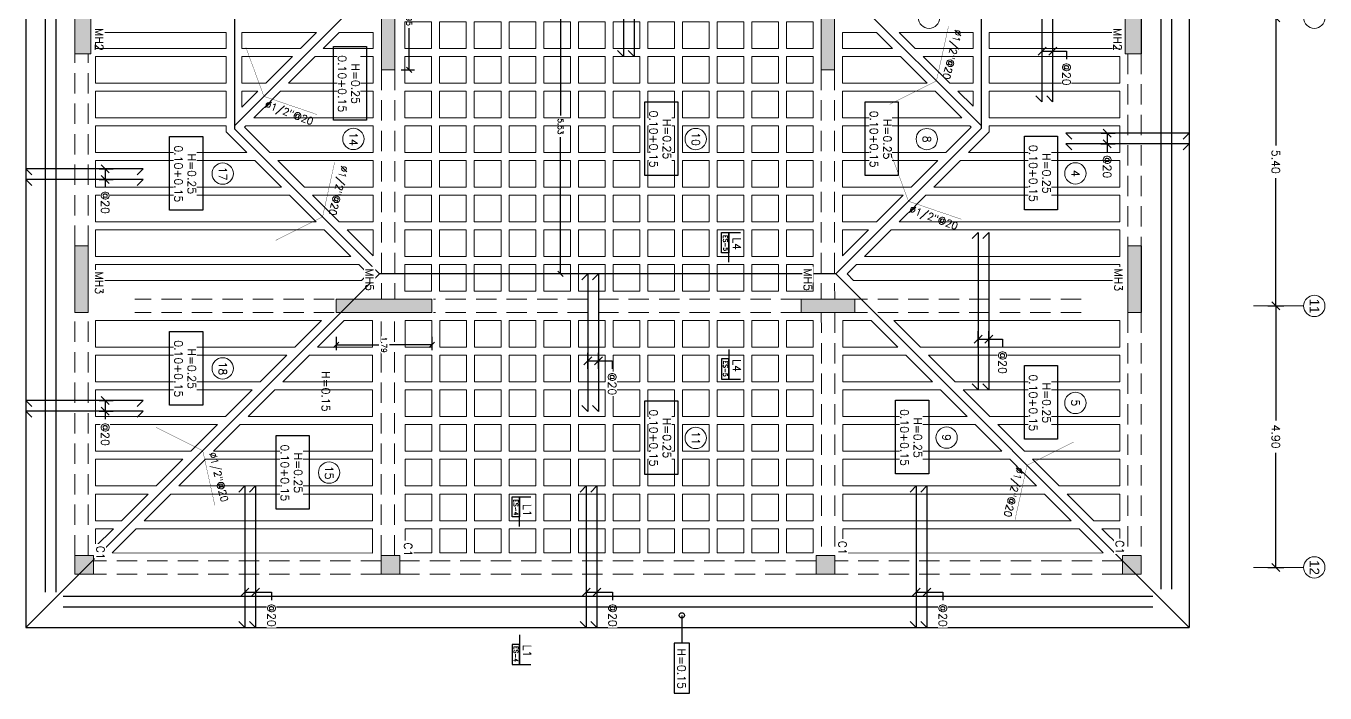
# Model space of a CAD drawing. Header units: metres. Extents: x -44 to 358, y -246 to 48.
# Drawn here: x 147.71 to 172.06, y -213.51 to -201.01 of the extents above; entities that cross this region are included whole.
import ezdxf
from ezdxf.enums import TextEntityAlignment as Align

# ---------------------------------------------------------------- set-up
doc = ezdxf.new("R2010")
doc.units = ezdxf.units.M
doc.header["$LTSCALE"] = 0.3
doc.header["$PDMODE"] = 3
doc.linetypes.add('Grid Line 1_2_', pattern=[22.225, 12.7, -3.175, 3.175, -3.175])
doc.linetypes.add('HIDDEN', pattern=[9.525, 6.35, -3.175])
for name, color, linetype, lineweight in [('0-S-GRID', 1, 'Continuous', 9), ('0-S-GRID-IDEN', 1, 'Continuous', 9), ('BOVEDILLA', 8, 'Continuous', 5), ('Columnas', 7, 'Continuous', 18), ('VIGAS', 1, 'HIDDEN', 15)]:
    doc.layers.add(name, color=color, linetype=linetype, lineweight=lineweight)
for name, color, linetype in [('ACERO', 5, 'Continuous'), ('BP', 3, 'Continuous'), ('DIMCOL', 4, 'Continuous'), ('DIMTEXTO', 4, 'Continuous'), ('HATCH', 8, 'Continuous'), ('REBAR', 5, 'Continuous'), ('TEXTOS', 4, 'Continuous')]:
    doc.layers.add(name, color=color, linetype=linetype)
doc.styles.add('Arial_2', font='arial.ttf', dxfattribs={"height": 0.2})
doc.styles.add('SMPLEX', font='simplex.shx')
doc.dimstyles.new('DIM-50', dxfattribs={"dimscale": 0.5, "dimtxt": 0.2, "dimasz": 0.2, "dimexe": 0.2, "dimexo": 0.2, "dimgap": 0.1, "dimtad": 0, "dimtih": 1, "dimtoh": 1, "dimzin": 0, "dimdsep": 46, "dimtxsty": 'SMPLEX', "dimblk1": 'OBLIQUE', "dimblk2": 'OBLIQUE', "dimsah": 1, "dimcen": 0.2, "dimclrd": 4, "dimclre": 4, "dimclrt": 4, "dimadec": 0, "dimazin": 0, "dimtfac": 1, "dimtmove": 0, "dimatfit": 3, "dimldrblk": 'OPEN30', "dimfxl": 0.3, "dimfxlon": 1, "dimtfill": 1, "dimtolj": 1, "dimtzin": 0, "dimarcsym": 0})
doc.dimstyles.new('DIM-75', dxfattribs={"dimscale": 0.75, "dimtxt": 0.2, "dimasz": 0.2, "dimexe": 0.2, "dimexo": 0.2, "dimgap": 0.1, "dimtad": 0, "dimtih": 1, "dimtoh": 1, "dimzin": 0, "dimdsep": 46, "dimtxsty": 'SMPLEX', "dimblk1": 'OBLIQUE', "dimblk2": 'OBLIQUE', "dimsah": 1, "dimcen": 0.2, "dimclrd": 4, "dimclre": 4, "dimclrt": 4, "dimadec": 0, "dimazin": 0, "dimtfac": 1, "dimtmove": 0, "dimatfit": 3, "dimldrblk": 'OBLIQUE', "dimfxl": 0.2, "dimfxlon": 1, "dimtfill": 1, "dimtolj": 1, "dimtzin": 0, "dimarcsym": 0})

# ---------------------------------------------------------------- blocks, each defined once
blk = doc.blocks.new('_OBLIQUE')
at = {"color": 0, "linetype": 'ByBlock'}
blk.add_line((-0.5, -0.5), (0.5, 0.5), dxfattribs=at)
blk = doc.blocks.new('*D1827')
at = {"layer": 'DEFPOINTS', "color": 0, "ltscale": 0.2, "transparency": 16777216}
for p in [(141.093, -17.509), (136.193, -17.925), (141.093, -17.925)]:
    blk.add_point(p, dxfattribs=at)
at = {"layer": 'DIMTEXTO', "color": 4, "lineweight": -2, "ltscale": 0.2, "transparency": 16777216}
for p, q in [((136.193, -17.659), (136.193, -17.359)), ((136.193, -17.509), (138.339, -17.509)), ((141.093, -17.509), (138.947, -17.509)), ((141.093, -17.659), (141.093, -17.359))]:
    blk.add_line(p, q, dxfattribs=at)
at = {"layer": 'DIMTEXTO', "color": 4, "lineweight": -2, "ltscale": 0.2, "transparency": 16777216, "xscale": 0.15, "yscale": 0.15, "zscale": 0.15, "rotation": 180}
blk.add_blockref('_OBLIQUE', (136.193, -17.509), dxfattribs=at)
at = {"layer": 'DIMTEXTO', "color": 4, "lineweight": -2, "ltscale": 0.2, "transparency": 16777216, "xscale": 0.15, "yscale": 0.15, "zscale": 0.15}
blk.add_blockref('_OBLIQUE', (141.093, -17.509), dxfattribs=at)
at = {"layer": 'DIMTEXTO', "color": 4, "ltscale": 0.2, "transparency": 16777216, "insert": (138.643, -17.509), "char_height": 0.15, "attachment_point": 5, "style": 'SMPLEX', "bg_fill": 3, "box_fill_scale": 1.1, "bg_fill_color": 256, "bg_fill_true_color": 13158600, "bg_fill_transparency": 0}
blk.add_mtext('\\A1;4.90', dxfattribs=at)
blk = doc.blocks.new('*D1816')
at = {"layer": 'DEFPOINTS', "color": 0, "ltscale": 0.2, "transparency": 16777216}
for p in [(136.193, -17.509), (130.793, -17.925), (136.193, -17.925)]:
    blk.add_point(p, dxfattribs=at)
at = {"layer": 'DIMTEXTO', "color": 4, "lineweight": -2, "ltscale": 0.2, "transparency": 16777216}
for p, q in [((130.793, -17.659), (130.793, -17.359)), ((130.793, -17.509), (133.189, -17.509)), ((136.193, -17.509), (133.797, -17.509)), ((136.193, -17.659), (136.193, -17.359))]:
    blk.add_line(p, q, dxfattribs=at)
at = {"layer": 'DIMTEXTO', "color": 4, "lineweight": -2, "ltscale": 0.2, "transparency": 16777216, "xscale": 0.15, "yscale": 0.15, "zscale": 0.15, "rotation": 180}
blk.add_blockref('_OBLIQUE', (130.793, -17.509), dxfattribs=at)
at = {"layer": 'DIMTEXTO', "color": 4, "lineweight": -2, "ltscale": 0.2, "transparency": 16777216, "xscale": 0.15, "yscale": 0.15, "zscale": 0.15}
blk.add_blockref('_OBLIQUE', (136.193, -17.509), dxfattribs=at)
at = {"layer": 'DIMTEXTO', "color": 4, "ltscale": 0.2, "transparency": 16777216, "insert": (133.493, -17.509), "char_height": 0.15, "attachment_point": 5, "style": 'SMPLEX', "bg_fill": 3, "box_fill_scale": 1.1, "bg_fill_color": 256, "bg_fill_true_color": 13158600, "bg_fill_transparency": 0}
blk.add_mtext('\\A1;5.40', dxfattribs=at)
blk = doc.blocks.new('A$C29cb555f')
at = {"layer": 'HATCH'}
h = blk.add_hatch(color=256, dxfattribs=at)
h.dxf.hatch_style = 1
h.paths.add_polyline_path([(23.401, 20.208), (23.401, 19.908), (24.201, 19.908), (24.201, 20.208)])
h = blk.add_hatch(color=256, dxfattribs=at)
h.dxf.hatch_style = 1
h.paths.add_polyline_path([(27.801, 19.958), (29.05, 19.958), (29.05, 20.208), (27.801, 20.208)])
h = blk.add_hatch(color=256, dxfattribs=at)
h.dxf.hatch_style = 1
h.paths.add_polyline_path([(33.601, 19.856), (33.951, 19.856), (33.951, 20.206), (33.601, 20.206)])
h = blk.add_hatch(color=256, dxfattribs=at)
h.dxf.hatch_style = 1
h.paths.add_polyline_path([(29.046, 13.836), (28.796, 13.836), (28.796, 14.836), (29.046, 14.836)])
h = blk.add_hatch(color=256, dxfattribs=at)
h.dxf.hatch_style = 1
h.paths.add_polyline_path([(22.801, 14.208), (22.551, 14.208), (22.551, 14.458), (24.501, 14.458), (24.501, 14.208)])
h = blk.add_hatch(color=256, dxfattribs=at)
h.dxf.hatch_style = 1
h.paths.add_polyline_path([(33.601, 14.113), (33.951, 14.113), (33.951, 14.463), (33.601, 14.463)])
h = blk.add_hatch(color=256, dxfattribs=at)
h.dxf.hatch_style = 1
h.paths.add_polyline_path([(29.051, 5.119), (28.801, 5.119), (28.801, 6.913), (29.051, 6.913)])
h = blk.add_hatch(color=256, dxfattribs=at)
h.dxf.hatch_style = 1
h.paths.add_polyline_path([(22.801, 6.219), (22.551, 6.219), (22.551, 5.969), (24.501, 5.969), (24.501, 6.219)])
h = blk.add_hatch(color=256, dxfattribs=at)
h.dxf.hatch_style = 1
h.paths.add_polyline_path([(33.601, 5.959), (33.951, 5.959), (33.951, 6.309), (33.601, 6.309)])
h = blk.add_hatch(color=256, dxfattribs=at)
h.dxf.hatch_style = 1
h.paths.add_polyline_path([(23.401, 0.519), (23.401, 0.219), (24.201, 0.219), (24.201, 0.519)])
h = blk.add_hatch(color=256, dxfattribs=at)
h.dxf.hatch_style = 1
h.paths.add_polyline_path([(33.601, 0.221), (33.951, 0.221), (33.951, 0.571), (33.601, 0.571)])
h = blk.add_hatch(color=256, dxfattribs=at)
h.dxf.hatch_style = 1
h.paths.add_polyline_path([(29.05, 0.469), (27.801, 0.469), (27.801, 0.219), (29.05, 0.219)])
at = {"layer": 'Columnas'}
for points in [[(23.401, 20.208), (23.401, 19.908), (24.201, 19.908), (24.201, 20.208)], [(33.601, 19.856), (33.951, 19.856), (33.951, 20.206), (33.601, 20.206)], [(29.046, 13.836), (28.796, 13.836), (28.796, 14.836), (29.046, 14.836)], [(22.551, 14.458), (24.501, 14.458), (24.501, 14.208), (22.551, 14.208)], [(33.601, 14.113), (33.951, 14.113), (33.951, 14.463), (33.601, 14.463)], [(29.051, 5.119), (28.801, 5.119), (28.801, 6.913), (29.051, 6.913)], [(22.55, 6.219), (24.5, 6.219), (24.5, 5.969), (22.55, 5.969)], [(33.601, 5.959), (33.951, 5.959), (33.951, 6.309), (33.601, 6.309)], [(23.401, 0.519), (23.401, 0.219), (24.201, 0.219), (24.201, 0.519)], [(33.601, 0.221), (33.951, 0.221), (33.951, 0.571), (33.601, 0.571)]]:
    blk.add_lwpolyline(points, close=True, dxfattribs=at)
for points in [[(27.801, 20.208), (29.051, 20.208), (29.051, 19.958), (27.801, 19.958), (27.8, 20.208)], [(27.801, 0.219), (29.051, 0.219), (29.051, 0.469), (27.801, 0.469), (27.8, 0.219)]]:
    blk.add_lwpolyline(points, dxfattribs=at)
at = {"layer": 'DIMTEXTO', "ltscale": 0.2, "char_height": 0.15, "attachment_point": 1, "style": 'SMPLEX', "bg_fill": 3, "box_fill_scale": 1.2, "bg_fill_color": 256, "bg_fill_transparency": 0}
for insert in [(28.222, 14.033), (28.222, 5.821)]:
    blk.add_mtext_dynamic_manual_height_columns('MH5', width=0.23091, gutter_width=0.25, heights=[0], dxfattribs=dict(at, insert=insert))
for s, width, insert in [('MH2', 0.35114, (23.72, 19.836)), ('MH3', 0.23091, (28.225, 19.853)), ('C1', 0.23091, (33.316, 19.877)), ('C1', 0.23091, (33.326, 14.681)), ('C1', 0.23091, (33.357, 6.54)), ('MH2', 0.23091, (23.72, 0.753)), ('MH3', 0.23091, (28.282, 0.753)), ('C1', 0.23091, (33.418, 0.776))]:
    blk.add_mtext_dynamic_manual_height_columns(s, width=width, gutter_width=0.25, heights=[0], dxfattribs=dict(at, insert=insert))
blk = doc.blocks.new('*D1839')
at = {"layer": 'DEFPOINTS', "color": 0, "transparency": 16777216}
for p in [(140.29, -30.233), (141.558, -30.233), (140.29, -30.433)]:
    blk.add_point(p, dxfattribs=at)
at = {"layer": 'DIMTEXTO', "color": 4, "lineweight": -2, "transparency": 16777216}
for p, q in [((141.558, -30.233), (141.558, -29.936)), ((141.558, -29.936), (141.708, -29.936)), ((141.408, -30.233), (141.708, -30.233)), ((141.558, -30.433), (141.558, -30.233)), ((141.408, -30.433), (141.708, -30.433))]:
    blk.add_line(p, q, dxfattribs=at)
at = {"layer": 'DIMTEXTO', "color": 4, "lineweight": -2, "transparency": 16777216, "xscale": 0.15, "yscale": 0.15, "zscale": 0.15}
for p, rotation in [((141.558, -30.233), 90), ((141.558, -30.433), 270)]:
    blk.add_blockref('_OBLIQUE', p, dxfattribs=dict(at, rotation=rotation))
at = {"layer": 'DIMTEXTO', "color": 4, "transparency": 16777216, "insert": (141.99, -29.936), "char_height": 0.15, "attachment_point": 5, "style": 'SMPLEX', "bg_fill": 3, "box_fill_scale": 1.1, "bg_fill_color": 256, "bg_fill_true_color": 13158600, "bg_fill_transparency": 0}
blk.add_mtext('\\A1;@20', dxfattribs=at)
blk = doc.blocks.new('*D1841')
at = {"layer": 'DEFPOINTS', "color": 0, "transparency": 16777216}
for p in [(132.954, -20.669), (132.954, -20.931), (133.154, -20.935)]:
    blk.add_point(p, dxfattribs=at)
at = {"layer": 'DIMTEXTO', "color": 4, "lineweight": -2, "transparency": 16777216}
for p, q in [((132.954, -20.781), (132.954, -20.519)), ((132.954, -20.669), (133.154, -20.669)), ((133.154, -20.785), (133.154, -20.519)), ((133.154, -20.669), (133.304, -20.669))]:
    blk.add_line(p, q, dxfattribs=at)
at = {"layer": 'DIMTEXTO', "color": 4, "lineweight": -2, "transparency": 16777216, "xscale": 0.15, "yscale": 0.15, "zscale": 0.15, "rotation": 180}
blk.add_blockref('_OBLIQUE', (132.954, -20.669), dxfattribs=at)
at = {"layer": 'DIMTEXTO', "color": 4, "lineweight": -2, "transparency": 16777216, "xscale": 0.15, "yscale": 0.15, "zscale": 0.15}
blk.add_blockref('_OBLIQUE', (133.154, -20.669), dxfattribs=at)
at = {"layer": 'DIMTEXTO', "color": 4, "transparency": 16777216, "insert": (133.586, -20.669), "char_height": 0.15, "attachment_point": 5, "style": 'SMPLEX', "bg_fill": 3, "box_fill_scale": 1.1, "bg_fill_color": 256, "bg_fill_true_color": 13158600, "bg_fill_transparency": 0}
blk.add_mtext('\\A1;@20', dxfattribs=at)
blk = doc.blocks.new('*D1843')
at = {"layer": 'DEFPOINTS', "color": 0, "ltscale": 0.2, "transparency": 16777216}
for p in [(136.318, -33.322), (136.318, -35.117), (136.921, -35.117)]:
    blk.add_point(p, dxfattribs=at)
at = {"layer": 'DIMTEXTO', "color": 4, "lineweight": -2, "ltscale": 0.2, "transparency": 16777216}
for p, q in [((136.771, -33.322), (137.021, -33.322)), ((136.921, -33.322), (136.921, -34.12)), ((136.921, -35.117), (136.921, -34.32)), ((136.771, -35.117), (137.021, -35.117))]:
    blk.add_line(p, q, dxfattribs=at)
at = {"layer": 'DIMTEXTO', "color": 4, "lineweight": -2, "ltscale": 0.2, "transparency": 16777216, "xscale": 0.1, "yscale": 0.1, "zscale": 0.1}
for p, rotation in [((136.921, -33.322), 90), ((136.921, -35.117), 270)]:
    blk.add_blockref('_OBLIQUE', p, dxfattribs=dict(at, rotation=rotation))
at = {"layer": 'DIMTEXTO', "color": 4, "ltscale": 0.2, "transparency": 16777216, "insert": (136.921, -34.22), "char_height": 0.1, "attachment_point": 5, "style": 'SMPLEX', "bg_fill": 3, "box_fill_scale": 1.1, "bg_fill_color": 256, "bg_fill_true_color": 13158600, "bg_fill_transparency": 0}
blk.add_mtext('\\A1;1.79', dxfattribs=at)
blk = doc.blocks.new('_Open30')
at = {"color": 0, "lineweight": -2}
for p, q in [((-1, 0.27), (0, 0)), ((0, 0), (-1, -0.27)), ((0, 0), (-1, 0))]:
    blk.add_line(p, q, dxfattribs=at)
blk = doc.blocks.new('*D1844')
at = {"layer": 'DEFPOINTS', "color": 0, "ltscale": 0.2, "transparency": 16777216}
for p in [(131.768, -33.751), (129.818, -34.267), (131.768, -34.267)]:
    blk.add_point(p, dxfattribs=at)
at = {"layer": 'DIMTEXTO', "color": 4, "lineweight": -2, "ltscale": 0.2, "transparency": 16777216}
for p, q in [((129.818, -33.901), (129.818, -33.651)), ((129.818, -33.751), (130.6, -33.751)), ((131.768, -33.751), (130.986, -33.751)), ((131.768, -33.901), (131.768, -33.651))]:
    blk.add_line(p, q, dxfattribs=at)
at = {"layer": 'DIMTEXTO', "color": 4, "lineweight": -2, "ltscale": 0.2, "transparency": 16777216, "xscale": 0.1, "yscale": 0.1, "zscale": 0.1, "rotation": 180}
blk.add_blockref('_OBLIQUE', (129.818, -33.751), dxfattribs=at)
at = {"layer": 'DIMTEXTO', "color": 4, "lineweight": -2, "ltscale": 0.2, "transparency": 16777216, "xscale": 0.1, "yscale": 0.1, "zscale": 0.1}
blk.add_blockref('_OBLIQUE', (131.768, -33.751), dxfattribs=at)
at = {"layer": 'DIMTEXTO', "color": 4, "ltscale": 0.2, "transparency": 16777216, "insert": (130.793, -33.751), "char_height": 0.1, "attachment_point": 5, "style": 'SMPLEX', "bg_fill": 3, "box_fill_scale": 1.1, "bg_fill_color": 256, "bg_fill_true_color": 13158600, "bg_fill_transparency": 0}
blk.add_mtext('\\A1;1.95', dxfattribs=at)
blk = doc.blocks.new('*D1845')
at = {"layer": 'DEFPOINTS', "color": 0, "ltscale": 0.2, "transparency": 16777216}
for p in [(130.068, -30.59), (135.593, -30.59), (135.593, -30.912)]:
    blk.add_point(p, dxfattribs=at)
at = {"layer": 'DIMTEXTO', "color": 4, "lineweight": -2, "ltscale": 0.2, "transparency": 16777216}
for p, q in [((130.068, -30.762), (130.068, -31.012)), ((130.068, -30.912), (132.628, -30.912)), ((135.593, -30.912), (133.033, -30.912)), ((135.593, -30.762), (135.593, -31.012))]:
    blk.add_line(p, q, dxfattribs=at)
at = {"layer": 'DIMTEXTO', "color": 4, "lineweight": -2, "ltscale": 0.2, "transparency": 16777216, "xscale": 0.1, "yscale": 0.1, "zscale": 0.1, "rotation": 180}
blk.add_blockref('_OBLIQUE', (130.068, -30.912), dxfattribs=at)
at = {"layer": 'DIMTEXTO', "color": 4, "lineweight": -2, "ltscale": 0.2, "transparency": 16777216, "xscale": 0.1, "yscale": 0.1, "zscale": 0.1}
blk.add_blockref('_OBLIQUE', (135.593, -30.912), dxfattribs=at)
at = {"layer": 'DIMTEXTO', "color": 4, "ltscale": 0.2, "transparency": 16777216, "insert": (132.83, -30.912), "char_height": 0.1, "attachment_point": 5, "style": 'SMPLEX', "bg_fill": 3, "box_fill_scale": 1.1, "bg_fill_color": 256, "bg_fill_true_color": 13158600, "bg_fill_transparency": 0}
blk.add_mtext('\\A1;5.53', dxfattribs=at)
blk = doc.blocks.new('*U1847')
at = {"layer": 'BOVEDILLA'}
blk.add_lwpolyline([(-0.25, -0.25), (0.25, -0.25), (0.25, 0.25), (-0.25, 0.25)], close=True, dxfattribs=at)
blk = doc.blocks.new('*U1848')
at = {"layer": 'BOVEDILLA', "color": 0, "linetype": 'ByBlock', "lineweight": -2, "transparency": 16777216}
for p in [(0, 0), (0.65, 0), (1.3, 0), (1.95, 0), (2.6, 0), (3.25, 0), (3.9, 0), (4.55, 0), (5.2, 0), (0, -0.65), (0.65, -0.65), (1.3, -0.65), (1.95, -0.65), (2.6, -0.65), (3.25, -0.65), (3.9, -0.65), (4.55, -0.65), (5.2, -0.65), (0, -1.3), (0.65, -1.3), (1.3, -1.3), (1.95, -1.3), (2.6, -1.3), (3.25, -1.3), (3.9, -1.3), (4.55, -1.3), (5.2, -1.3), (0, -1.95), (0.65, -1.95), (1.3, -1.95), (1.95, -1.95), (2.6, -1.95), (3.25, -1.95), (3.9, -1.95), (4.55, -1.95), (5.2, -1.95), (0, -2.6), (0.65, -2.6), (1.3, -2.6), (1.95, -2.6), (2.6, -2.6), (3.25, -2.6), (3.9, -2.6), (4.55, -2.6), (5.2, -2.6), (0, -3.25), (0.65, -3.25), (1.3, -3.25), (1.95, -3.25), (2.6, -3.25), (3.25, -3.25), (3.9, -3.25), (4.55, -3.25), (5.2, -3.25), (0, -3.9), (0.65, -3.9), (1.3, -3.9), (1.95, -3.9), (2.6, -3.9), (3.25, -3.9), (3.9, -3.9), (4.55, -3.9), (5.2, -3.9), (0, -4.55), (0.65, -4.55), (1.3, -4.55), (1.95, -4.55), (2.6, -4.55), (3.25, -4.55), (3.9, -4.55), (4.55, -4.55), (5.2, -4.55), (0, -5.2), (0.65, -5.2), (1.3, -5.2), (1.95, -5.2), (2.6, -5.2), (3.25, -5.2), (3.9, -5.2), (4.55, -5.2), (5.2, -5.2), (0, -5.85), (0.65, -5.85), (1.3, -5.85), (1.95, -5.85), (2.6, -5.85), (3.25, -5.85), (3.9, -5.85), (4.55, -5.85), (5.2, -5.85), (0, -6.5), (0.65, -6.5), (1.3, -6.5), (1.95, -6.5), (2.6, -6.5), (3.25, -6.5), (3.9, -6.5), (4.55, -6.5), (5.2, -6.5), (0, -7.15), (0.65, -7.15), (1.3, -7.15), (1.95, -7.15), (2.6, -7.15), (3.25, -7.15), (3.9, -7.15), (4.55, -7.15), (5.2, -7.15)]:
    blk.add_blockref('*U1847', p, dxfattribs=at)
blk = doc.blocks.new('*U1849')
at = {"layer": 'BOVEDILLA'}
blk.add_lwpolyline([(-0.25, -0.25), (0.25, -0.25), (0.25, 0.25), (-0.25, 0.25)], close=True, dxfattribs=at)
blk = doc.blocks.new('*U1850')
at = {"layer": 'BOVEDILLA', "color": 0, "linetype": 'ByBlock', "lineweight": -2, "transparency": 16777216}
for p in [(0, 0), (0.65, 0), (1.3, 0), (1.95, 0), (2.6, 0), (3.25, 0), (0, -0.65), (0.65, -0.65), (1.3, -0.65), (1.95, -0.65), (2.6, -0.65), (3.25, -0.65), (0, -1.3), (0.65, -1.3), (1.3, -1.3), (1.95, -1.3), (2.6, -1.3), (3.25, -1.3), (0, -1.95), (0.65, -1.95), (1.3, -1.95), (1.95, -1.95), (2.6, -1.95), (3.25, -1.95), (0, -2.6), (0.65, -2.6), (1.3, -2.6), (1.95, -2.6), (2.6, -2.6), (3.25, -2.6), (0, -3.25), (0.65, -3.25), (1.3, -3.25), (1.95, -3.25), (2.6, -3.25), (3.25, -3.25), (0, -3.9), (0.65, -3.9), (1.3, -3.9), (1.95, -3.9), (2.6, -3.9), (3.25, -3.9), (0, -4.55), (0.65, -4.55), (1.3, -4.55), (1.95, -4.55), (2.6, -4.55), (3.25, -4.55), (0, -5.2), (0.65, -5.2), (1.3, -5.2), (1.95, -5.2), (2.6, -5.2), (3.25, -5.2), (0, -5.85), (0.65, -5.85), (1.3, -5.85), (1.95, -5.85), (2.6, -5.85), (3.25, -5.85), (0, -6.5), (0.65, -6.5), (1.3, -6.5), (1.95, -6.5), (2.6, -6.5), (3.25, -6.5), (0, -7.15), (0.65, -7.15), (1.3, -7.15), (1.95, -7.15), (2.6, -7.15), (3.25, -7.15)]:
    blk.add_blockref('*U1849', p, dxfattribs=at)
blk = doc.blocks.new('*U1851')
at = {"layer": 'BOVEDILLA'}
blk.add_lwpolyline([(-0.225, 0.25), (0.225, 0.25), (0.225, -0.25), (-0.225, -0.25)], close=True, dxfattribs=at)
blk = doc.blocks.new('*U1852')
at = {"layer": 'DIMTEXTO', "color": 0, "linetype": 'ByBlock', "lineweight": -2, "transparency": 16777216}
for p in [(0, 0), (0, -0.65), (0, -1.3), (0, -1.95), (0, -2.6), (0, -3.25), (0, -3.9), (0, -4.55), (0, -5.2), (0, -5.85), (0, -6.5), (0, -7.15)]:
    blk.add_blockref('*U1851', p, dxfattribs=at)
blk = doc.blocks.new('*D1858')
at = {"layer": 'DEFPOINTS', "color": 0, "transparency": 16777216}
for p in [(140.29, -24.046), (141.558, -24.046), (140.29, -24.246)]:
    blk.add_point(p, dxfattribs=at)
at = {"layer": 'DIMTEXTO', "color": 4, "lineweight": -2, "transparency": 16777216}
for p, q in [((141.558, -24.046), (141.558, -23.748)), ((141.558, -23.748), (141.708, -23.748)), ((141.408, -24.046), (141.708, -24.046)), ((141.558, -24.246), (141.558, -24.046)), ((141.408, -24.246), (141.708, -24.246))]:
    blk.add_line(p, q, dxfattribs=at)
at = {"layer": 'DIMTEXTO', "color": 4, "lineweight": -2, "transparency": 16777216, "xscale": 0.15, "yscale": 0.15, "zscale": 0.15}
for p, rotation in [((141.558, -24.046), 90), ((141.558, -24.246), 270)]:
    blk.add_blockref('_OBLIQUE', p, dxfattribs=dict(at, rotation=rotation))
at = {"layer": 'DIMTEXTO', "color": 4, "transparency": 16777216, "insert": (141.99, -23.748), "char_height": 0.15, "attachment_point": 5, "style": 'SMPLEX', "bg_fill": 3, "box_fill_scale": 1.1, "bg_fill_color": 256, "bg_fill_true_color": 13158600, "bg_fill_transparency": 0}
blk.add_mtext('\\A1;@20', dxfattribs=at)
blk = doc.blocks.new('*D1859')
at = {"layer": 'DEFPOINTS', "color": 0, "transparency": 16777216}
for p in [(140.29, -36.626), (141.558, -36.626), (140.29, -36.826)]:
    blk.add_point(p, dxfattribs=at)
at = {"layer": 'DIMTEXTO', "color": 4, "lineweight": -2, "transparency": 16777216}
for p, q in [((141.558, -36.626), (141.558, -36.329)), ((141.558, -36.329), (141.708, -36.329)), ((141.408, -36.626), (141.708, -36.626)), ((141.558, -36.826), (141.558, -36.626)), ((141.408, -36.826), (141.708, -36.826))]:
    blk.add_line(p, q, dxfattribs=at)
at = {"layer": 'DIMTEXTO', "color": 4, "lineweight": -2, "transparency": 16777216, "xscale": 0.15, "yscale": 0.15, "zscale": 0.15}
for p, rotation in [((141.558, -36.626), 90), ((141.558, -36.826), 270)]:
    blk.add_blockref('_OBLIQUE', p, dxfattribs=dict(at, rotation=rotation))
at = {"layer": 'DIMTEXTO', "color": 4, "transparency": 16777216, "insert": (141.99, -36.329), "char_height": 0.15, "attachment_point": 5, "style": 'SMPLEX', "bg_fill": 3, "box_fill_scale": 1.1, "bg_fill_color": 256, "bg_fill_true_color": 13158600, "bg_fill_transparency": 0}
blk.add_mtext('\\A1;@20', dxfattribs=at)
blk = doc.blocks.new('*D1862')
at = {"layer": 'DEFPOINTS', "color": 0, "transparency": 16777216}
for p in [(136.819, -23.086), (137.352, -22.886), (137.352, -23.086)]:
    blk.add_point(p, dxfattribs=at)
at = {"layer": 'DIMTEXTO', "color": 4, "lineweight": -2, "transparency": 16777216}
for p, q in [((136.819, -22.886), (136.819, -22.629)), ((136.819, -22.629), (136.969, -22.629)), ((136.969, -22.886), (136.669, -22.886)), ((136.969, -23.086), (136.669, -23.086)), ((136.819, -23.086), (136.819, -22.886))]:
    blk.add_line(p, q, dxfattribs=at)
at = {"layer": 'DIMTEXTO', "color": 4, "lineweight": -2, "transparency": 16777216, "xscale": 0.15, "yscale": 0.15, "zscale": 0.15}
for p, rotation in [((136.819, -22.886), 90), ((136.819, -23.086), 270)]:
    blk.add_blockref('_OBLIQUE', p, dxfattribs=dict(at, rotation=rotation))
at = {"layer": 'DIMTEXTO', "color": 4, "transparency": 16777216, "insert": (137.251, -22.629), "char_height": 0.15, "attachment_point": 5, "style": 'SMPLEX', "bg_fill": 3, "box_fill_scale": 1.1, "bg_fill_color": 256, "bg_fill_true_color": 13158600, "bg_fill_transparency": 0}
blk.add_mtext('\\A1;@20', dxfattribs=at)
blk = doc.blocks.new('*D1863')
at = {"layer": 'DEFPOINTS', "color": 0, "transparency": 16777216}
for p in [(131.419, -21.889), (131.952, -21.689), (131.952, -21.889)]:
    blk.add_point(p, dxfattribs=at)
at = {"layer": 'DIMTEXTO', "color": 4, "lineweight": -2, "transparency": 16777216}
for p, q in [((131.419, -21.689), (131.419, -21.432)), ((131.419, -21.432), (131.569, -21.432)), ((131.569, -21.689), (131.269, -21.689)), ((131.569, -21.889), (131.269, -21.889)), ((131.419, -21.889), (131.419, -21.689))]:
    blk.add_line(p, q, dxfattribs=at)
at = {"layer": 'DIMTEXTO', "color": 4, "lineweight": -2, "transparency": 16777216, "xscale": 0.15, "yscale": 0.15, "zscale": 0.15}
for p, rotation in [((131.419, -21.689), 90), ((131.419, -21.889), 270)]:
    blk.add_blockref('_OBLIQUE', p, dxfattribs=dict(at, rotation=rotation))
at = {"layer": 'DIMTEXTO', "color": 4, "transparency": 16777216, "insert": (131.851, -21.432), "char_height": 0.15, "attachment_point": 5, "style": 'SMPLEX', "bg_fill": 3, "box_fill_scale": 1.1, "bg_fill_color": 256, "bg_fill_true_color": 13158600, "bg_fill_transparency": 0}
blk.add_mtext('\\A1;@20', dxfattribs=at)
blk = doc.blocks.new('*D1864')
at = {"layer": 'DEFPOINTS', "color": 0, "transparency": 16777216}
for p in [(137.221, -30.402), (137.754, -30.202), (137.754, -30.402)]:
    blk.add_point(p, dxfattribs=at)
at = {"layer": 'DIMTEXTO', "color": 4, "lineweight": -2, "transparency": 16777216}
for p, q in [((137.221, -30.202), (137.221, -29.945)), ((137.221, -29.945), (137.371, -29.945)), ((137.371, -30.202), (137.071, -30.202)), ((137.371, -30.402), (137.071, -30.402)), ((137.221, -30.402), (137.221, -30.202))]:
    blk.add_line(p, q, dxfattribs=at)
at = {"layer": 'DIMTEXTO', "color": 4, "lineweight": -2, "transparency": 16777216, "xscale": 0.15, "yscale": 0.15, "zscale": 0.15}
for p, rotation in [((137.221, -30.202), 90), ((137.221, -30.402), 270)]:
    blk.add_blockref('_OBLIQUE', p, dxfattribs=dict(at, rotation=rotation))
at = {"layer": 'DIMTEXTO', "color": 4, "transparency": 16777216, "insert": (137.653, -29.945), "char_height": 0.15, "attachment_point": 5, "style": 'SMPLEX', "bg_fill": 3, "box_fill_scale": 1.1, "bg_fill_color": 256, "bg_fill_true_color": 13158600, "bg_fill_transparency": 0}
blk.add_mtext('\\A1;@20', dxfattribs=at)
blk = doc.blocks.new('*D1865')
at = {"layer": 'DEFPOINTS', "color": 0, "transparency": 16777216}
for p in [(133.623, -39.445), (133.623, -39.706), (133.823, -39.71)]:
    blk.add_point(p, dxfattribs=at)
at = {"layer": 'DIMTEXTO', "color": 4, "lineweight": -2, "transparency": 16777216}
for p, q in [((133.623, -39.556), (133.623, -39.295)), ((133.823, -39.56), (133.823, -39.295)), ((133.623, -39.445), (133.823, -39.445)), ((133.823, -39.445), (133.973, -39.445))]:
    blk.add_line(p, q, dxfattribs=at)
at = {"layer": 'DIMTEXTO', "color": 4, "lineweight": -2, "transparency": 16777216, "xscale": 0.15, "yscale": 0.15, "zscale": 0.15, "rotation": 180}
blk.add_blockref('_OBLIQUE', (133.623, -39.445), dxfattribs=at)
at = {"layer": 'DIMTEXTO', "color": 4, "lineweight": -2, "transparency": 16777216, "xscale": 0.15, "yscale": 0.15, "zscale": 0.15}
blk.add_blockref('_OBLIQUE', (133.823, -39.445), dxfattribs=at)
at = {"layer": 'DIMTEXTO', "color": 4, "transparency": 16777216, "insert": (134.255, -39.445), "char_height": 0.15, "attachment_point": 5, "style": 'SMPLEX', "bg_fill": 3, "box_fill_scale": 1.1, "bg_fill_color": 256, "bg_fill_true_color": 13158600, "bg_fill_transparency": 0}
blk.add_mtext('\\A1;@20', dxfattribs=at)
blk = doc.blocks.new('*D1866')
at = {"layer": 'DEFPOINTS', "color": 0, "transparency": 16777216}
for p in [(137.968, -39.445), (137.968, -39.706), (138.168, -39.71)]:
    blk.add_point(p, dxfattribs=at)
at = {"layer": 'DIMTEXTO', "color": 4, "lineweight": -2, "transparency": 16777216}
for p, q in [((137.968, -39.556), (137.968, -39.295)), ((138.168, -39.56), (138.168, -39.295)), ((137.968, -39.445), (138.168, -39.445)), ((138.168, -39.445), (138.318, -39.445))]:
    blk.add_line(p, q, dxfattribs=at)
at = {"layer": 'DIMTEXTO', "color": 4, "lineweight": -2, "transparency": 16777216, "xscale": 0.15, "yscale": 0.15, "zscale": 0.15, "rotation": 180}
blk.add_blockref('_OBLIQUE', (137.968, -39.445), dxfattribs=at)
at = {"layer": 'DIMTEXTO', "color": 4, "lineweight": -2, "transparency": 16777216, "xscale": 0.15, "yscale": 0.15, "zscale": 0.15}
blk.add_blockref('_OBLIQUE', (138.168, -39.445), dxfattribs=at)
at = {"layer": 'DIMTEXTO', "color": 4, "transparency": 16777216, "insert": (138.6, -39.445), "char_height": 0.15, "attachment_point": 5, "style": 'SMPLEX', "bg_fill": 3, "box_fill_scale": 1.1, "bg_fill_color": 256, "bg_fill_true_color": 13158600, "bg_fill_transparency": 0}
blk.add_mtext('\\A1;@20', dxfattribs=at)
blk = doc.blocks.new('A$C5eafe734')
at = {"layer": 'DIMTEXTO', "ltscale": 0.2}
blk.add_blockref('A$C29cb555f', (-7.332, 0), dxfattribs=at)
at = {"layer": '0-S-GRID-IDEN'}
blk.add_circle((16.193, 16.23), 0.2, dxfattribs=at)
blk = doc.blocks.new('A$Cefc2a90e')
at = {"layer": '0-S-GRID', "linetype": 'Grid Line 1_2_'}
for p, q in [((24.009, 24.643), (24.009, 23.703)), ((24.009, 24.643), (24.009, 23.703)), ((28.909, 24.643), (28.909, 23.703)), ((28.909, 24.643), (28.909, 23.703))]:
    blk.add_line(p, q, dxfattribs=at)
at = {"layer": '0-S-GRID-IDEN'}
for centre in [(18.609, 24.843), (24.009, 24.843), (28.909, 24.843)]:
    blk.add_circle(centre, 0.2, dxfattribs=at)
at = {"layer": 'ACERO'}
for p, q in [((29.315, 22.175), (2.596, 22.175)), ((29.315, 21.975), (2.596, 21.975))]:
    blk.add_line(p, q, dxfattribs=at)
at = {"layer": 'ACERO', "ltscale": 0.2}
blk.add_line((29.376, 1.064), (10.832, 1.064), dxfattribs=at)
at = {"layer": 'BP', "ltscale": 0.2}
for p, q in [((1.984, 22.499), (30.034, 22.499)), ((30.034, 22.499), (23.409, 15.874)), ((30.034, 0.699), (30.034, 22.499)), ((5.884, 18.599), (20.684, 18.599)), ((16.731, 14.699), (20.631, 18.599)), ((20.684, 18.599), (23.409, 15.874)), ((23.409, 15.874), (23.409, 7.324)), ((16.731, 8.51), (20.637, 4.604)), ((20.69, 4.604), (23.409, 7.324)), ((14.09, 4.604), (20.69, 4.604)), ((10.184, 0.699), (30.034, 0.699))]:
    blk.add_line(p, q, dxfattribs=at)
at = {"layer": 'TEXTOS', "color": 5, "linetype": 'Continuous', "ltscale": 0.01}
blk.add_line((30.173, 9.945), (30.727, 9.945), dxfattribs=at)
at = {"layer": 'TEXTOS', "color": 8, "linetype": 'Continuous', "ltscale": 0.01}
blk.add_lwpolyline([(30.727, 9.809), (30.727, 9.945), (30.351, 9.945), (30.351, 9.809)], close=True, dxfattribs=at)
at = {"layer": 'VIGAS', "ltscale": 0.2}
for p, q in [((19.284, 21.601), (22.884, 21.601)), ((24.134, 21.601), (28.684, 21.599)), ((19.284, 21.351), (22.884, 21.351)), ((24.134, 21.351), (28.684, 21.349)), ((28.784, 21.249), (28.784, 15.856)), ((29.034, 21.249), (29.034, 15.856)), ((23.884, 20.471), (23.884, 16.229)), ((24.134, 20.471), (24.134, 16.229)), ((19.584, 15.851), (23.884, 15.854)), ((24.134, 15.854), (28.684, 15.856)), ((19.585, 15.601), (23.885, 15.604)), ((24.134, 15.604), (28.684, 15.606)), ((28.784, 15.506), (28.784, 7.702)), ((29.034, 15.506), (29.034, 7.702)), ((23.88, 15.229), (23.884, 8.336)), ((24.13, 15.229), (24.134, 8.336)), ((19.584, 7.612), (23.884, 7.612)), ((28.684, 7.602), (24.134, 7.602)), ((19.584, 7.362), (23.884, 7.362)), ((28.684, 7.352), (24.134, 7.352)), ((28.784, 7.352), (28.784, 1.964)), ((29.034, 7.352), (29.034, 1.964)), ((23.884, 6.476), (23.884, 2.736)), ((24.134, 6.476), (24.134, 2.736)), ((22.884, 1.862), (19.284, 1.862)), ((28.684, 1.864), (24.134, 1.862)), ((22.884, 1.612), (19.284, 1.612)), ((28.684, 1.614), (24.134, 1.612))]:
    blk.add_line(p, q, dxfattribs=at)
at = {"layer": 'DIMTEXTO', "char_height": 0.1786, "width": 0.16835, "attachment_point": 2, "style": 'Arial_2'}
for s, insert in [('11', (24.012, 24.936)), ('12', (28.912, 24.936))]:
    blk.add_mtext(s, dxfattribs=dict(at, insert=insert))
at = {"layer": 'DIMTEXTO', "color": 4, "char_height": 0.15, "attachment_point": 5, "style": 'SMPLEX', "bg_fill": 3, "box_fill_scale": 1.1, "bg_fill_color": 256, "bg_fill_true_color": 13158600, "bg_fill_transparency": 0}
for insert, rotation in [((30.807, 12.985), 360), ((25.61, 6.318), 0)]:
    blk.add_mtext('\\A1;H=0.15', dxfattribs=dict(at, insert=insert, rotation=rotation))
at = {"layer": 'TEXTOS', "color": 4, "ltscale": 0.5, "insert": (30.532, 9.881), "char_height": 0.0825, "attachment_point": 5, "rotation": 359.2226, "style": 'SMPLEX'}
blk.add_mtext('ES-4', dxfattribs=at)
at = {"layer": 'BP', "ltscale": 0.2}
blk.add_line((30.034, 0.699), (23.409, 7.324), dxfattribs=at)
at = {"layer": 'DIMTEXTO', "color": 4}
blk.add_lwpolyline([(31.263, 13.134), (30.327, 13.134), (30.327, 12.843), (31.263, 12.843)], close=True, dxfattribs=at)
at = {"layer": 'DIMTEXTO', "color": 4, "lineweight": -3, "insert": (30.475, 10.092), "char_height": 0.15, "attachment_point": 5, "rotation": 359.2226, "style": 'SMPLEX', "bg_fill": 3, "box_fill_scale": 1.1, "bg_fill_color": 256, "bg_fill_true_color": 13158600, "bg_fill_transparency": 0}
blk.add_mtext('L1', dxfattribs=at)
at = {"layer": 'DIMTEXTO', "ltscale": 0.2}
dim = blk.add_linear_dim(base=(28.909, 24.12), p1=(24.009, 23.703), p2=(28.909, 23.703), dimstyle='DIM-75', override={"dimtmove": 1}, dxfattribs=at)
dim.commit()
dim.dimension.update_dxf_attribs({"geometry": '*D1827', "text_midpoint": (26.459, 24.12), "insert": (-112.184, 41.629)})
blk.add_leader([(29.808, 12.989), (30.327, 12.989)], dimstyle='DIM-50', override={"dimldrblk": 'DotBlank'}, dxfattribs=at)
at = {"layer": 'TEXTOS', "color": 6, "linetype": 'Continuous', "ltscale": 0.01}
blk.add_line((30.727, 9.809), (30.727, 10.163), dxfattribs=at)
at = {"layer": 'DIMTEXTO', "ltscale": 0.2}
blk.add_blockref('A$C29cb555f', (-4.916, 1.393), dxfattribs=at)
dim = blk.add_linear_dim(base=(24.009, 24.12), p1=(18.609, 23.703), p2=(24.009, 23.703), dimstyle='DIM-75', override={"dimtmove": 1}, dxfattribs=at)
dim.commit()
dim.dimension.update_dxf_attribs({"geometry": '*D1816', "text_midpoint": (21.309, 24.12), "insert": (-112.184, 41.629)})
at = {"layer": '0-S-GRID-IDEN'}
for centre in [(21.526, 20.365), (25.827, 20.365), (26.477, 17.951), (20.884, 17.581), (20.883, 13.251), (26.484, 13.251), (20.881, 6.834), (27.132, 6.38), (21.53, 4.385), (25.181, 4.385)]:
    blk.add_circle(centre, 0.2, dxfattribs=at)
at = {"layer": 'ACERO', "ltscale": 0.2}
blk.add_line((29.376, 1.264), (10.832, 1.264), dxfattribs=at)
at = {"layer": 'ACERO'}
for points in [[(20.883, 22.386), (20.77, 22.499), (20.77, 20.185), (20.883, 20.297)], [(21.083, 22.386), (20.97, 22.499), (20.97, 20.185), (21.083, 20.297)], [(17.347, 19.827), (17.234, 19.939), (20.184, 19.939), (20.072, 19.827)], [(17.347, 19.627), (17.234, 19.739), (20.184, 19.739), (20.072, 19.627)], [(22.747, 18.63), (22.634, 18.743), (25.584, 18.743), (25.472, 18.63)], [(22.747, 18.43), (22.634, 18.543), (25.584, 18.543), (25.472, 18.43)], [(27.497, 17.47), (27.384, 17.583), (30.034, 17.583), (29.922, 17.47)], [(27.497, 17.27), (27.384, 17.383), (30.034, 17.383), (29.922, 17.27)], [(16.844, 11.983), (16.731, 12.095), (19.333, 12.095), (19.221, 11.983)], [(16.844, 11.783), (16.731, 11.895), (19.333, 11.895), (19.221, 11.783)], [(23.522, 11.314), (23.409, 11.426), (25.986, 11.426), (25.873, 11.314)], [(27.497, 11.283), (27.384, 11.395), (30.034, 11.395), (29.922, 11.283)], [(27.497, 11.083), (27.384, 11.195), (30.034, 11.195), (29.922, 11.083)], [(27.497, 4.89), (27.384, 5.002), (30.034, 5.002), (29.922, 4.89)], [(27.497, 4.69), (27.384, 4.802), (30.034, 4.802), (29.922, 4.69)], [(21.552, 2.782), (21.439, 2.894), (21.439, 0.699), (21.552, 0.811)], [(21.752, 2.782), (21.639, 2.894), (21.639, 0.699), (21.752, 0.811)], [(25.897, 2.782), (25.784, 2.894), (25.784, 0.699), (25.897, 0.811)], [(26.097, 2.782), (25.984, 2.894), (25.984, 0.699), (26.097, 0.811)]]:
    blk.add_lwpolyline(points, dxfattribs=at)
at = {"layer": 'BOVEDILLA'}
for points in [[(18.884, 21.197), (19.183, 21.197), (19.183, 18.749), (18.884, 18.749)], [(19.333, 21.197), (19.833, 21.197), (19.833, 18.749), (19.333, 18.749)], [(19.983, 21.197), (20.483, 21.197), (20.483, 18.749), (19.983, 18.749)], [(23.533, 21.197), (23.533, 16.21), (23.409, 16.086), (23.233, 16.262), (23.233, 21.197)], [(24.284, 21.197), (24.784, 21.197), (24.784, 17.461), (24.284, 16.961)], [(24.934, 21.197), (25.434, 21.197), (25.434, 18.111), (24.934, 17.611)], [(25.584, 21.197), (26.084, 21.197), (26.084, 18.761), (25.584, 18.261)], [(26.234, 21.197), (26.734, 21.197), (26.734, 19.411), (26.234, 18.911)], [(26.884, 21.197), (27.384, 21.197), (27.384, 20.061), (26.884, 19.561)], [(27.534, 21.197), (28.034, 21.197), (28.034, 20.711), (27.534, 20.211)], [(28.184, 21.197), (28.52, 21.197), (28.184, 20.861)], [(28.641, 16.004), (28.184, 16.004), (28.184, 20.437), (28.634, 20.887)], [(26.734, 16.004), (26.234, 16.004), (26.234, 18.487), (26.734, 18.987)], [(20.633, 18.389), (20.658, 18.413), (21.133, 17.938), (21.133, 16.001), (20.633, 16.001)], [(26.084, 16.004), (25.584, 16.004), (25.584, 17.837), (26.084, 18.337)], [(19.983, 17.739), (20.483, 18.239), (20.483, 16.001), (19.983, 16.001)], [(21.283, 17.788), (21.783, 17.288), (21.783, 16.001), (21.283, 16.001)], [(19.333, 17.089), (19.833, 17.589), (19.833, 16.001), (19.333, 16.001)], [(25.434, 16.004), (24.934, 16.004), (24.934, 17.187), (25.434, 17.687)], [(18.884, 16.64), (19.183, 16.939), (19.183, 16.001), (18.884, 16.001)], [(24.784, 16.004), (24.284, 16.004), (24.284, 16.537), (24.784, 17.037)], [(22.583, 16.488), (23.07, 16.001), (23.07, 16.001), (22.583, 16.001)], [(18.884, 6.569), (19.183, 6.27), (19.183, 7.208), (18.884, 7.208)], [(19.333, 6.12), (19.833, 5.62), (19.833, 7.208), (19.333, 7.208)], [(22.583, 6.721), (23.07, 7.208), (23.07, 7.208), (22.583, 7.208)], [(23.533, 2.001), (23.533, 6.988), (23.409, 7.112), (23.233, 6.935), (23.233, 2.001)], [(26.084, 7.194), (25.584, 7.194), (25.584, 5.361), (26.084, 4.861)], [(28.641, 7.194), (28.184, 7.194), (28.184, 2.761), (28.634, 2.311)], [(22.583, 2.001), (23.083, 2.001), (23.083, 6.785), (22.583, 6.285)], [(18.884, 4.743), (19.183, 4.743), (19.183, 5.845), (18.884, 6.144)], [(21.933, 2.001), (22.433, 2.001), (22.433, 6.135), (21.933, 5.635)], [(24.284, 2.001), (24.784, 2.001), (24.784, 5.737), (24.284, 6.237)], [(19.333, 4.743), (19.833, 4.743), (19.833, 5.195), (19.333, 5.695)], [(21.283, 2.001), (21.783, 2.001), (21.783, 5.485), (21.283, 4.985)], [(24.934, 2.001), (25.434, 2.001), (25.434, 5.087), (24.934, 5.587)], [(25.584, 2.001), (26.084, 2.001), (26.084, 4.437), (25.584, 4.937)], [(20.633, 2.001), (21.133, 2.001), (21.133, 4.835), (20.746, 4.449), (20.633, 4.449)], [(18.884, 2.001), (19.183, 2.001), (19.183, 4.449), (18.884, 4.449)], [(19.333, 2.001), (19.833, 2.001), (19.833, 4.449), (19.333, 4.449)], [(19.983, 2.001), (20.483, 2.001), (20.483, 4.449), (19.983, 4.449)], [(26.884, 2.001), (27.384, 2.001), (27.384, 3.137), (26.884, 3.637)], [(27.534, 2.001), (28.034, 2.001), (28.034, 2.487), (27.534, 2.987)], [(28.184, 2.001), (28.52, 2.001), (28.184, 2.337)]]:
    blk.add_lwpolyline(points, close=True, dxfattribs=at)
blk.add_lwpolyline([(20.269, 18.449), (19.983, 18.449), (19.983, 18.163), (20.269, 18.449)], dxfattribs=at)
at = {"layer": 'DIMTEXTO', "ltscale": 0.2}
for points in [[(20.827, 20.031), (22.207, 20.031), (22.207, 19.411), (20.827, 19.411)], [(25.128, 20.031), (26.508, 20.031), (26.508, 19.411), (25.128, 19.411)], [(25.778, 17.617), (27.158, 17.617), (27.158, 16.997), (25.778, 16.997)], [(20.186, 17.046), (21.565, 17.046), (21.565, 16.426), (20.186, 16.426)], [(20.184, 12.917), (21.564, 12.917), (21.564, 12.297), (20.184, 12.297)], [(25.786, 12.917), (27.166, 12.917), (27.166, 12.297), (25.786, 12.297)], [(19.147, 7.079), (20.527, 7.079), (20.527, 6.459), (19.147, 6.459)], [(26.439, 6.006), (27.819, 6.006), (27.819, 5.386), (26.439, 5.386)], [(20.836, 4.01), (22.216, 4.01), (22.216, 3.391), (20.836, 3.391)], [(24.488, 4.01), (25.868, 4.01), (25.868, 3.391), (24.488, 3.391)]]:
    blk.add_lwpolyline(points, close=True, dxfattribs=at)
at = {"layer": 'REBAR', "color": 6, "const_width": 0.00576}
for points in [[(26.558, 20.335), (26.995, 19.46), (28.02, 19.233)], [(21.128, 16.898), (22.047, 17.236), (22.386, 18.229)], [(20.231, 16.886), (19.793, 17.761), (18.769, 17.988)], [(22.78, 5.382), (22.342, 6.257), (21.318, 6.483)], [(19.165, 4.82), (20.083, 5.158), (20.422, 6.15)], [(26.284, 3.136), (26.722, 4.011), (27.746, 4.238)]]:
    blk.add_lwpolyline(points, dxfattribs=at)
at = {"layer": 'TEXTOS', "color": 5, "linetype": 'Continuous', "ltscale": 0.01}
for p, q in [((23.19, 13.872), (22.636, 13.872)), ((24.825, 13.872), (25.379, 13.872)), ((28.143, 9.945), (27.588, 9.945))]:
    blk.add_line(p, q, dxfattribs=at)
at = {"layer": 'TEXTOS', "color": 8, "linetype": 'Continuous', "ltscale": 0.01}
for points in [[(22.636, 13.736), (22.636, 13.872), (23.012, 13.872), (23.012, 13.736)], [(25.379, 13.736), (25.379, 13.872), (25.003, 13.872), (25.003, 13.736)], [(27.588, 9.809), (27.588, 9.945), (27.964, 9.945), (27.964, 9.809)]]:
    blk.add_lwpolyline(points, close=True, dxfattribs=at)
at = {"layer": 'DIMTEXTO', "style": 'SMPLEX'}
for s, p in [('4', (21.526, 20.365)), ('5', (25.827, 20.365)), ('9', (26.477, 17.951)), ('8', (20.884, 17.581)), ('10', (20.883, 13.251)), ('11', (26.484, 13.251)), ('14', (20.881, 6.834)), ('15', (27.132, 6.38)), ('17', (21.53, 4.385)), ('18', (25.181, 4.385))]:
    blk.add_text(s, height=0.15, dxfattribs=at).set_placement(p, align=Align.MIDDLE_CENTER)
at = {"layer": 'TEXTOS', "color": 4, "ltscale": 0.5, "char_height": 0.0825, "attachment_point": 5, "style": 'SMPLEX'}
for s, insert, rotation in [('ES-5', (22.831, 13.808), 0.7774), ('ES-5', (25.184, 13.808), 359.2226), ('ES-4', (27.784, 9.881), 0.7774)]:
    blk.add_mtext(s, dxfattribs=dict(at, insert=insert, rotation=rotation))
at = {"layer": 'DIMTEXTO', "ltscale": 0.2}
for base, p1, p2, picture, middle, set_off in [((23.4093, 10.7166), (17.8839, 11.0387), (23.4093, 11.0387), '*D1845', (20.6466, 10.7166), (-112.1837, 41.6286)), ((19.584, 7.878), (17.634, 7.362), (19.584, 7.362), '*D1844', (18.609, 7.878), (-112.184, 41.629))]:
    dim = blk.add_linear_dim(base=base, p1=p1, p2=p2, dimstyle='DIM-50', dxfattribs=at)
    dim.commit()
    dim.dimension.update_dxf_attribs({"geometry": picture, "text_midpoint": middle, "insert": set_off})
dim = blk.add_linear_dim(base=(24.738, 6.512), p1=(24.134, 8.306), p2=(24.134, 6.512), angle=90, dimstyle='DIM-50', dxfattribs=at)
dim.commit()
dim.dimension.update_dxf_attribs({"geometry": '*D1843', "text_midpoint": (24.738, 7.409), "insert": (-112.184, 41.629)})
at = {"layer": 'ACERO'}
blk.add_lwpolyline([(23.522, 11.114), (23.409, 11.226), (25.986, 11.226), (25.873, 11.114)], dxfattribs=at)
at = {"layer": 'BOVEDILLA'}
for points in [[(24.784, 7.194), (24.284, 7.194), (24.284, 6.661), (24.784, 6.161)], [(25.434, 7.194), (24.934, 7.194), (24.934, 6.011), (25.434, 5.511)]]:
    blk.add_lwpolyline(points, close=True, dxfattribs=at)
blk.add_blockref('*U1848', (18.283, 15.201), dxfattribs=at)
at = {"layer": 'DIMCOL', "color": 4, "char_height": 0.135, "attachment_point": 5, "style": 'SMPLEX', "bg_fill": 3, "box_fill_scale": 1.1, "bg_fill_color": 256, "bg_fill_true_color": 13158600, "bg_fill_transparency": 0}
for insert, rotation in [((27.495, 19.184), 345.6799), ((19.294, 18.037), 345.6799), ((22.377, 17.702), 69.2932), ((21.843, 6.533), 345.6799), ((20.413, 5.623), 69.2932), ((27.221, 4.287), 14.3201)]:
    blk.add_mtext('\\A1;∅1/2"@20', dxfattribs=dict(at, insert=insert, rotation=rotation))
at = {"layer": 'DIMTEXTO', "color": 4, "char_height": 0.15, "attachment_point": 5, "rotation": 0, "style": 'SMPLEX', "bg_fill": 3, "box_fill_scale": 1.1, "bg_fill_color": 256, "bg_fill_true_color": 13158600, "bg_fill_transparency": 0}
for insert in [(25.826, 19.7), (20.884, 16.716), (21.535, 3.68), (25.186, 3.68)]:
    blk.add_mtext('\\A1;H=0.25\\P0.10+0.15', dxfattribs=dict(at, insert=insert))
at = {"layer": 'DIMTEXTO'}
for base, p1, p2, angle, picture, middle in [((20.77, 20.96), (20.97, 20.694), (20.77, 20.698), 360, '*D1841', (21.402, 20.96)), ((19.236, 19.739), (19.769, 19.939), (19.769, 19.739), 90, '*D1863', (19.668, 20.196)), ((24.636, 18.543), (25.169, 18.743), (25.169, 18.543), 90, '*D1862', (25.068, 19)), ((29.374, 11.395), (28.106, 11.195), (28.106, 11.395), 270, '*D1839', (29.806, 11.693)), ((21.439, 2.184), (21.639, 1.918), (21.439, 1.922), 360, '*D1865', (22.071, 2.184))]:
    dim = blk.add_linear_dim(base=base, p1=p1, p2=p2, angle=angle, text='@20', dimstyle='DIM-75', dxfattribs=at)
    dim.commit()
    dim.dimension.update_dxf_attribs({"geometry": picture, "text_midpoint": middle, "dimtype": 128, "insert": (-112.184, 41.629)})
at = {"layer": 'ACERO'}
for p, q in [((29.446, 1.396), (29.446, 21.818)), ((29.646, 1.396), (29.646, 21.818))]:
    blk.add_line(p, q, dxfattribs=at)
at = {"layer": 'BOVEDILLA'}
for points in [[(20.633, 21.197), (21.133, 21.197), (21.133, 18.362), (20.746, 18.749), (20.633, 18.749)], [(21.283, 21.197), (21.783, 21.197), (21.783, 17.712), (21.283, 18.212)], [(21.933, 21.197), (22.433, 21.197), (22.433, 17.062), (21.933, 17.562)], [(22.583, 21.197), (23.083, 21.197), (23.083, 16.412), (22.583, 16.912)], [(28.034, 16.004), (27.534, 16.004), (27.534, 19.787), (28.034, 20.287)], [(27.384, 16.004), (26.884, 16.004), (26.884, 19.137), (27.384, 19.637)], [(18.884, 17.064), (19.183, 17.363), (19.183, 18.449), (18.884, 18.449)], [(19.333, 17.513), (19.833, 18.013), (19.833, 18.449), (19.333, 18.449)], [(21.933, 17.138), (22.433, 16.638), (22.433, 16.001), (21.933, 16.001)], [(19.983, 5.47), (20.483, 4.97), (20.483, 7.208), (19.983, 7.208)], [(20.633, 4.82), (20.658, 4.795), (21.133, 5.271), (21.133, 7.208), (20.633, 7.208)], [(21.283, 5.421), (21.783, 5.921), (21.783, 7.208), (21.283, 7.208)], [(21.933, 6.071), (22.433, 6.571), (22.433, 7.208), (21.933, 7.208)], [(26.734, 7.194), (26.234, 7.194), (26.234, 4.711), (26.734, 4.211)], [(27.384, 7.194), (26.884, 7.194), (26.884, 4.061), (27.384, 3.561)], [(28.034, 7.194), (27.534, 7.194), (27.534, 3.411), (28.034, 2.911)], [(19.983, 4.743), (20.285, 4.743), (19.983, 5.045)], [(26.234, 2.001), (26.734, 2.001), (26.734, 3.787), (26.234, 4.287)]]:
    blk.add_lwpolyline(points, close=True, dxfattribs=at)
blk.add_blockref('*U1850', (24.534, 15.204), dxfattribs=at)
at = {"layer": 'DIMTEXTO'}
blk.add_blockref('*U1852', (28.409, 15.204), dxfattribs=at)
at = {"layer": 'DIMTEXTO', "color": 4, "lineweight": -3, "insert": (22.843, 14.019), "char_height": 0.15, "attachment_point": 5, "style": 'SMPLEX', "bg_fill": 3, "box_fill_scale": 1.1, "bg_fill_color": 256, "bg_fill_true_color": 13158600, "bg_fill_transparency": 0}
blk.add_mtext('L4', dxfattribs=at)
at = {"layer": 'DIMTEXTO', "color": 4, "insert": (20.883, 12.586), "char_height": 0.15, "attachment_point": 5, "rotation": 0, "style": 'SMPLEX', "bg_fill": 3, "box_fill_scale": 1.1, "bg_fill_color": 256, "bg_fill_true_color": 13158600, "bg_fill_transparency": 0}
blk.add_mtext('\\A1;H=0.25\\P0.10+0.15', dxfattribs=at)
at = {"layer": 'TEXTOS', "color": 6, "linetype": 'Continuous', "ltscale": 0.01}
blk.add_line((22.636, 13.736), (22.636, 14.09), dxfattribs=at)
at = {"layer": 'DIMTEXTO', "color": 4, "char_height": 0.15, "attachment_point": 5, "rotation": 0, "style": 'SMPLEX', "bg_fill": 3, "box_fill_scale": 1.1, "bg_fill_color": 256, "bg_fill_true_color": 13158600, "bg_fill_transparency": 0}
for insert in [(21.525, 19.7), (26.476, 17.286), (26.484, 12.586), (19.845, 6.749), (27.137, 5.675)]:
    blk.add_mtext('\\A1;H=0.25\\P0.10+0.15', dxfattribs=dict(at, insert=insert))
at = {"layer": 'DIMTEXTO', "color": 4, "lineweight": -3, "insert": (25.127, 14.019), "char_height": 0.15, "attachment_point": 5, "style": 'SMPLEX', "bg_fill": 3, "box_fill_scale": 1.1, "bg_fill_color": 256, "bg_fill_true_color": 13158600, "bg_fill_transparency": 0}
blk.add_mtext('L4', dxfattribs=at)
at = {"layer": 'DIMTEXTO', "color": 4, "lineweight": -3, "insert": (27.84, 10.092), "char_height": 0.15, "attachment_point": 5, "rotation": 0.7774, "style": 'SMPLEX', "bg_fill": 3, "box_fill_scale": 1.1, "bg_fill_color": 256, "bg_fill_true_color": 13158600, "bg_fill_transparency": 0}
blk.add_mtext('L1', dxfattribs=at)
at = {"layer": 'DIMTEXTO'}
for base, p1, p2, angle, picture, middle in [((29.374, 17.583), (28.106, 17.383), (28.106, 17.583), 270, '*D1858', (29.806, 17.881)), ((25.037, 11.226), (25.57, 11.426), (25.57, 11.226), 90, '*D1864', (25.469, 11.683)), ((29.374, 5.002), (28.106, 4.802), (28.106, 5.002), 270, '*D1859', (29.806, 5.3)), ((25.784, 2.184), (25.984, 1.918), (25.784, 1.922), 360, '*D1866', (26.417, 2.184))]:
    dim = blk.add_linear_dim(base=base, p1=p1, p2=p2, angle=angle, text='@20', dimstyle='DIM-75', dxfattribs=at)
    dim.commit()
    dim.dimension.update_dxf_attribs({"geometry": picture, "text_midpoint": middle, "dimtype": 128, "insert": (-112.184, 41.629)})
at = {"layer": 'TEXTOS', "color": 6, "linetype": 'Continuous', "ltscale": 0.01}
for p, q in [((25.379, 13.736), (25.379, 14.09)), ((27.588, 9.809), (27.588, 10.163))]:
    blk.add_line(p, q, dxfattribs=at)

msp = doc.modelspace()

# ---------------------------------------------------------------- block references
at = {"layer": 'DIMTEXTO', "ltscale": 0.2, "rotation": 270}
msp.add_blockref('A$Cefc2a90e', (147.0142665, -182.2511078), dxfattribs=at)

# ---------------------------------------------------------------- next in the draw order: block references
msp.add_blockref('A$C5eafe734', (148.4074297, -184.6672092), dxfattribs=at)

doc.saveas('drawing.dxf')
